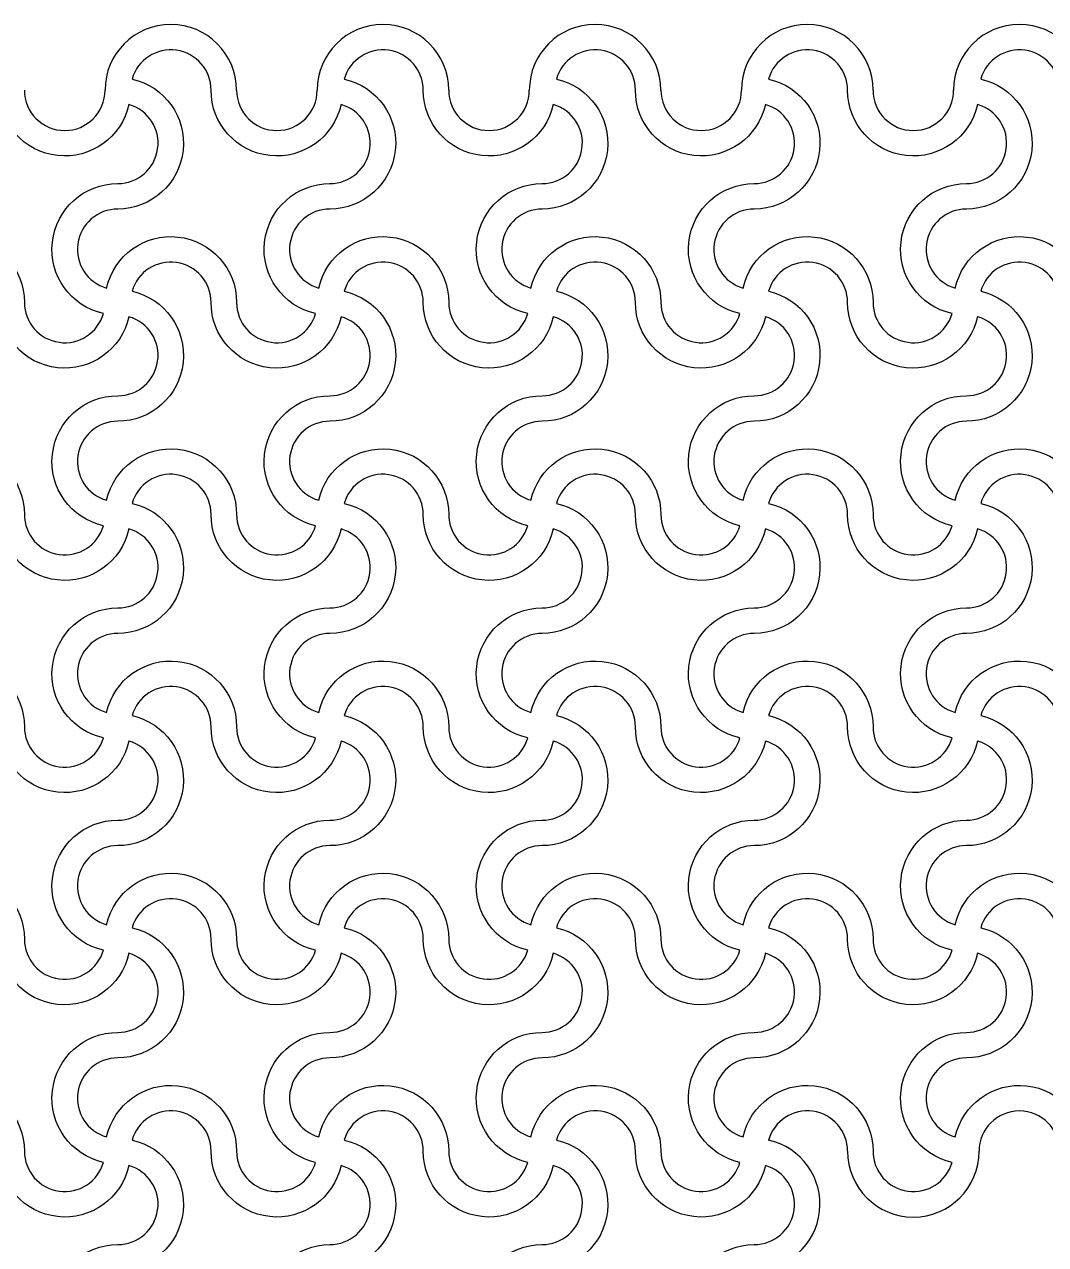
# Model space of a CAD drawing. Header units: millimetres. Extents: x 24 to 345, y 12 to 201.
# Drawn here: x 61.019 to 62.945, y 40.518 to 42.818 of the extents above; entities that cross this region are included whole.
import ezdxf

# ---------------------------------------------------------------- set-up
doc = ezdxf.new("R2010")
doc.units = ezdxf.units.MM
doc.header["$MEASUREMENT"] = 0
doc.layers.add('5th metal (rf+ground)', color=240, linetype='Continuous')

msp = doc.modelspace()

# ---------------------------------------------------------------- linework, layer by layer
at = {"layer": '5th metal (rf+ground)'}
for points in [[(61.21633, 42.66724, -0.8959788), (60.9713, 42.69421, 0.8687853), (60.82227, 42.71524, -0.8959788), (60.7953, 42.47021, 0.8687853), (60.77427, 42.32118, -0.8959788), (61.0193, 42.29421, 0.8687853), (61.16833, 42.27318, -0.8959788), (61.1953, 42.51821, 0.8687853)], [(61.21633, 42.66724, -0.8959788), (60.9713, 42.69421, 0.8687853), (60.82227, 42.71524, -0.8959788), (60.7953, 42.47021, 0.8687853), (60.77427, 42.32118, -0.8959788), (61.0193, 42.29421, 0.8687853), (61.16833, 42.27318, -0.8959788), (61.1953, 42.51821, 0.8687853)], [(61.21633, 42.66724, -0.8959788), (60.9713, 42.69421, 0.8687853), (60.82227, 42.71524, -0.8959788), (60.7953, 42.47021, 0.8687853), (60.77427, 42.32118, -0.8959788), (61.0193, 42.29421, 0.8687853), (61.16833, 42.27318, -0.8959788), (61.1953, 42.51821, 0.8687853)], [(61.21633, 42.66724, -0.8959788), (60.9713, 42.69421, 0.8687853), (60.82227, 42.71524, -0.8959788), (60.7953, 42.47021, 0.8687853), (60.77427, 42.32118, -0.8959788), (61.0193, 42.29421, 0.8687853), (61.16833, 42.27318, -0.8959788), (61.1953, 42.51821, 0.8687853)], [(61.61633, 42.66724, -0.8959788), (61.3713, 42.69421, 0.8687853), (61.22227, 42.71524, -0.8959788), (61.1953, 42.47021, 0.8687853), (61.17427, 42.32118, -0.8959788), (61.4193, 42.29421, 0.8687853), (61.56833, 42.27318, -0.8959788), (61.5953, 42.51821, 0.8687853)], [(61.61633, 42.66724, -0.8959788), (61.3713, 42.69421, 0.8687853), (61.22227, 42.71524, -0.8959788), (61.1953, 42.47021, 0.8687853), (61.17427, 42.32118, -0.8959788), (61.4193, 42.29421, 0.8687853), (61.56833, 42.27318, -0.8959788), (61.5953, 42.51821, 0.8687853)], [(61.61633, 42.66724, -0.8959788), (61.3713, 42.69421, 0.8687853), (61.22227, 42.71524, -0.8959788), (61.1953, 42.47021, 0.8687853), (61.17427, 42.32118, -0.8959788), (61.4193, 42.29421, 0.8687853), (61.56833, 42.27318, -0.8959788), (61.5953, 42.51821, 0.8687853)], [(61.61633, 42.66724, -0.8959788), (61.3713, 42.69421, 0.8687853), (61.22227, 42.71524, -0.8959788), (61.1953, 42.47021, 0.8687853), (61.17427, 42.32118, -0.8959788), (61.4193, 42.29421, 0.8687853), (61.56833, 42.27318, -0.8959788), (61.5953, 42.51821, 0.8687853)], [(62.01633, 42.66724, -0.8959788), (61.7713, 42.69421, 0.8687853), (61.62227, 42.71524, -0.8959788), (61.5953, 42.47021, 0.8687853), (61.57427, 42.32118, -0.8959788), (61.8193, 42.29421, 0.8687853), (61.96833, 42.27318, -0.8959788), (61.9953, 42.51821, 0.8687853)], [(62.01633, 42.66724, -0.8959788), (61.7713, 42.69421, 0.8687853), (61.62227, 42.71524, -0.8959788), (61.5953, 42.47021, 0.8687853), (61.57427, 42.32118, -0.8959788), (61.8193, 42.29421, 0.8687853), (61.96833, 42.27318, -0.8959788), (61.9953, 42.51821, 0.8687853)], [(62.01633, 42.66724, -0.8959788), (61.7713, 42.69421, 0.8687853), (61.62227, 42.71524, -0.8959788), (61.5953, 42.47021, 0.8687853), (61.57427, 42.32118, -0.8959788), (61.8193, 42.29421, 0.8687853), (61.96833, 42.27318, -0.8959788), (61.9953, 42.51821, 0.8687853)], [(62.01633, 42.66724, -0.8959788), (61.7713, 42.69421, 0.8687853), (61.62227, 42.71524, -0.8959788), (61.5953, 42.47021, 0.8687853), (61.57427, 42.32118, -0.8959788), (61.8193, 42.29421, 0.8687853), (61.96833, 42.27318, -0.8959788), (61.9953, 42.51821, 0.8687853)], [(62.41633, 42.66724, -0.8959788), (62.1713, 42.69421, 0.8687853), (62.02227, 42.71524, -0.8959788), (61.9953, 42.47021, 0.8687853), (61.97427, 42.32118, -0.8959788), (62.2193, 42.29421, 0.8687853), (62.36833, 42.27318, -0.8959788), (62.3953, 42.51821, 0.8687853)], [(62.41633, 42.66724, -0.8959788), (62.1713, 42.69421, 0.8687853), (62.02227, 42.71524, -0.8959788), (61.9953, 42.47021, 0.8687853), (61.97427, 42.32118, -0.8959788), (62.2193, 42.29421, 0.8687853), (62.36833, 42.27318, -0.8959788), (62.3953, 42.51821, 0.8687853)], [(62.41633, 42.66724, -0.8959788), (62.1713, 42.69421, 0.8687853), (62.02227, 42.71524, -0.8959788), (61.9953, 42.47021, 0.8687853), (61.97427, 42.32118, -0.8959788), (62.2193, 42.29421, 0.8687853), (62.36833, 42.27318, -0.8959788), (62.3953, 42.51821, 0.8687853)], [(62.41633, 42.66724, -0.8959788), (62.1713, 42.69421, 0.8687853), (62.02227, 42.71524, -0.8959788), (61.9953, 42.47021, 0.8687853), (61.97427, 42.32118, -0.8959788), (62.2193, 42.29421, 0.8687853), (62.36833, 42.27318, -0.8959788), (62.3953, 42.51821, 0.8687853)], [(62.81633, 42.66724, -0.8959788), (62.5713, 42.69421, 0.8687853), (62.42227, 42.71524, -0.8959788), (62.3953, 42.47021, 0.8687853), (62.37427, 42.32118, -0.8959788), (62.6193, 42.29421, 0.8687853), (62.76833, 42.27318, -0.8959788), (62.7953, 42.51821, 0.8687853)], [(62.81633, 42.66724, -0.8959788), (62.5713, 42.69421, 0.8687853), (62.42227, 42.71524, -0.8959788), (62.3953, 42.47021, 0.8687853), (62.37427, 42.32118, -0.8959788), (62.6193, 42.29421, 0.8687853), (62.76833, 42.27318, -0.8959788), (62.7953, 42.51821, 0.8687853)], [(62.81633, 42.66724, -0.8959788), (62.5713, 42.69421, 0.8687853), (62.42227, 42.71524, -0.8959788), (62.3953, 42.47021, 0.8687853), (62.37427, 42.32118, -0.8959788), (62.6193, 42.29421, 0.8687853), (62.76833, 42.27318, -0.8959788), (62.7953, 42.51821, 0.8687853)], [(62.81633, 42.66724, -0.8959788), (62.5713, 42.69421, 0.8687853), (62.42227, 42.71524, -0.8959788), (62.3953, 42.47021, 0.8687853), (62.37427, 42.32118, -0.8959788), (62.6193, 42.29421, 0.8687853), (62.76833, 42.27318, -0.8959788), (62.7953, 42.51821, 0.8687853)], [(63.21633, 42.66724, -0.8959788), (62.9713, 42.69421, 0.8687853), (62.82227, 42.71524, -0.8959788), (62.7953, 42.47021, 0.8687853), (62.77427, 42.32118, -0.8959788), (63.0193, 42.29421, 0.8687853), (63.16833, 42.27318, -0.8959788), (63.1953, 42.51821, 0.8687853)], [(63.21633, 42.66724, -0.8959788), (62.9713, 42.69421, 0.8687853), (62.82227, 42.71524, -0.8959788), (62.7953, 42.47021, 0.8687853), (62.77427, 42.32118, -0.8959788), (63.0193, 42.29421, 0.8687853), (63.16833, 42.27318, -0.8959788), (63.1953, 42.51821, 0.8687853)], [(63.21633, 42.66724, -0.8959788), (62.9713, 42.69421, 0.8687853), (62.82227, 42.71524, -0.8959788), (62.7953, 42.47021, 0.8687853), (62.77427, 42.32118, -0.8959788), (63.0193, 42.29421, 0.8687853), (63.16833, 42.27318, -0.8959788), (63.1953, 42.51821, 0.8687853)], [(63.21633, 42.66724, -0.8959788), (62.9713, 42.69421, 0.8687853), (62.82227, 42.71524, -0.8959788), (62.7953, 42.47021, 0.8687853), (62.77427, 42.32118, -0.8959788), (63.0193, 42.29421, 0.8687853), (63.16833, 42.27318, -0.8959788), (63.1953, 42.51821, 0.8687853)], [(61.21633, 42.26724, -0.8959788), (60.9713, 42.29421, 0.8687853), (60.82227, 42.31524, -0.8959788), (60.7953, 42.07021, 0.8687853), (60.77427, 41.92118, -0.8959788), (61.0193, 41.89421, 0.8687853), (61.16833, 41.87318, -0.8959788), (61.1953, 42.11821, 0.8687853)], [(61.21633, 42.26724, -0.8959788), (60.9713, 42.29421, 0.8687853), (60.82227, 42.31524, -0.8959788), (60.7953, 42.07021, 0.8687853), (60.77427, 41.92118, -0.8959788), (61.0193, 41.89421, 0.8687853), (61.16833, 41.87318, -0.8959788), (61.1953, 42.11821, 0.8687853)], [(61.21633, 42.26724, -0.8959788), (60.9713, 42.29421, 0.8687853), (60.82227, 42.31524, -0.8959788), (60.7953, 42.07021, 0.8687853), (60.77427, 41.92118, -0.8959788), (61.0193, 41.89421, 0.8687853), (61.16833, 41.87318, -0.8959788), (61.1953, 42.11821, 0.8687853)], [(61.21633, 42.26724, -0.8959788), (60.9713, 42.29421, 0.8687853), (60.82227, 42.31524, -0.8959788), (60.7953, 42.07021, 0.8687853), (60.77427, 41.92118, -0.8959788), (61.0193, 41.89421, 0.8687853), (61.16833, 41.87318, -0.8959788), (61.1953, 42.11821, 0.8687853)], [(61.61633, 42.26724, -0.8959788), (61.3713, 42.29421, 0.8687853), (61.22227, 42.31524, -0.8959788), (61.1953, 42.07021, 0.8687853), (61.17427, 41.92118, -0.8959788), (61.4193, 41.89421, 0.8687853), (61.56833, 41.87318, -0.8959788), (61.5953, 42.11821, 0.8687853)], [(61.61633, 42.26724, -0.8959788), (61.3713, 42.29421, 0.8687853), (61.22227, 42.31524, -0.8959788), (61.1953, 42.07021, 0.8687853), (61.17427, 41.92118, -0.8959788), (61.4193, 41.89421, 0.8687853), (61.56833, 41.87318, -0.8959788), (61.5953, 42.11821, 0.8687853)], [(61.61633, 42.26724, -0.8959788), (61.3713, 42.29421, 0.8687853), (61.22227, 42.31524, -0.8959788), (61.1953, 42.07021, 0.8687853), (61.17427, 41.92118, -0.8959788), (61.4193, 41.89421, 0.8687853), (61.56833, 41.87318, -0.8959788), (61.5953, 42.11821, 0.8687853)], [(61.61633, 42.26724, -0.8959788), (61.3713, 42.29421, 0.8687853), (61.22227, 42.31524, -0.8959788), (61.1953, 42.07021, 0.8687853), (61.17427, 41.92118, -0.8959788), (61.4193, 41.89421, 0.8687853), (61.56833, 41.87318, -0.8959788), (61.5953, 42.11821, 0.8687853)], [(62.01633, 42.26724, -0.8959788), (61.7713, 42.29421, 0.8687853), (61.62227, 42.31524, -0.8959788), (61.5953, 42.07021, 0.8687853), (61.57427, 41.92118, -0.8959788), (61.8193, 41.89421, 0.8687853), (61.96833, 41.87318, -0.8959788), (61.9953, 42.11821, 0.8687853)], [(62.01633, 42.26724, -0.8959788), (61.7713, 42.29421, 0.8687853), (61.62227, 42.31524, -0.8959788), (61.5953, 42.07021, 0.8687853), (61.57427, 41.92118, -0.8959788), (61.8193, 41.89421, 0.8687853), (61.96833, 41.87318, -0.8959788), (61.9953, 42.11821, 0.8687853)], [(62.01633, 42.26724, -0.8959788), (61.7713, 42.29421, 0.8687853), (61.62227, 42.31524, -0.8959788), (61.5953, 42.07021, 0.8687853), (61.57427, 41.92118, -0.8959788), (61.8193, 41.89421, 0.8687853), (61.96833, 41.87318, -0.8959788), (61.9953, 42.11821, 0.8687853)], [(62.01633, 42.26724, -0.8959788), (61.7713, 42.29421, 0.8687853), (61.62227, 42.31524, -0.8959788), (61.5953, 42.07021, 0.8687853), (61.57427, 41.92118, -0.8959788), (61.8193, 41.89421, 0.8687853), (61.96833, 41.87318, -0.8959788), (61.9953, 42.11821, 0.8687853)], [(62.41633, 42.26724, -0.8959788), (62.1713, 42.29421, 0.8687853), (62.02227, 42.31524, -0.8959788), (61.9953, 42.07021, 0.8687853), (61.97427, 41.92118, -0.8959788), (62.2193, 41.89421, 0.8687853), (62.36833, 41.87318, -0.8959788), (62.3953, 42.11821, 0.8687853)], [(62.41633, 42.26724, -0.8959788), (62.1713, 42.29421, 0.8687853), (62.02227, 42.31524, -0.8959788), (61.9953, 42.07021, 0.8687853), (61.97427, 41.92118, -0.8959788), (62.2193, 41.89421, 0.8687853), (62.36833, 41.87318, -0.8959788), (62.3953, 42.11821, 0.8687853)], [(62.41633, 42.26724, -0.8959788), (62.1713, 42.29421, 0.8687853), (62.02227, 42.31524, -0.8959788), (61.9953, 42.07021, 0.8687853), (61.97427, 41.92118, -0.8959788), (62.2193, 41.89421, 0.8687853), (62.36833, 41.87318, -0.8959788), (62.3953, 42.11821, 0.8687853)], [(62.41633, 42.26724, -0.8959788), (62.1713, 42.29421, 0.8687853), (62.02227, 42.31524, -0.8959788), (61.9953, 42.07021, 0.8687853), (61.97427, 41.92118, -0.8959788), (62.2193, 41.89421, 0.8687853), (62.36833, 41.87318, -0.8959788), (62.3953, 42.11821, 0.8687853)], [(62.81633, 42.26724, -0.8959788), (62.5713, 42.29421, 0.8687853), (62.42227, 42.31524, -0.8959788), (62.3953, 42.07021, 0.8687853), (62.37427, 41.92118, -0.8959788), (62.6193, 41.89421, 0.8687853), (62.76833, 41.87318, -0.8959788), (62.7953, 42.11821, 0.8687853)], [(62.81633, 42.26724, -0.8959788), (62.5713, 42.29421, 0.8687853), (62.42227, 42.31524, -0.8959788), (62.3953, 42.07021, 0.8687853), (62.37427, 41.92118, -0.8959788), (62.6193, 41.89421, 0.8687853), (62.76833, 41.87318, -0.8959788), (62.7953, 42.11821, 0.8687853)], [(62.81633, 42.26724, -0.8959788), (62.5713, 42.29421, 0.8687853), (62.42227, 42.31524, -0.8959788), (62.3953, 42.07021, 0.8687853), (62.37427, 41.92118, -0.8959788), (62.6193, 41.89421, 0.8687853), (62.76833, 41.87318, -0.8959788), (62.7953, 42.11821, 0.8687853)], [(62.81633, 42.26724, -0.8959788), (62.5713, 42.29421, 0.8687853), (62.42227, 42.31524, -0.8959788), (62.3953, 42.07021, 0.8687853), (62.37427, 41.92118, -0.8959788), (62.6193, 41.89421, 0.8687853), (62.76833, 41.87318, -0.8959788), (62.7953, 42.11821, 0.8687853)], [(63.21633, 42.26724, -0.8959788), (62.9713, 42.29421, 0.8687853), (62.82227, 42.31524, -0.8959788), (62.7953, 42.07021, 0.8687853), (62.77427, 41.92118, -0.8959788), (63.0193, 41.89421, 0.8687853), (63.16833, 41.87318, -0.8959788), (63.1953, 42.11821, 0.8687853)], [(63.21633, 42.26724, -0.8959788), (62.9713, 42.29421, 0.8687853), (62.82227, 42.31524, -0.8959788), (62.7953, 42.07021, 0.8687853), (62.77427, 41.92118, -0.8959788), (63.0193, 41.89421, 0.8687853), (63.16833, 41.87318, -0.8959788), (63.1953, 42.11821, 0.8687853)], [(63.21633, 42.26724, -0.8959788), (62.9713, 42.29421, 0.8687853), (62.82227, 42.31524, -0.8959788), (62.7953, 42.07021, 0.8687853), (62.77427, 41.92118, -0.8959788), (63.0193, 41.89421, 0.8687853), (63.16833, 41.87318, -0.8959788), (63.1953, 42.11821, 0.8687853)], [(63.21633, 42.26724, -0.8959788), (62.9713, 42.29421, 0.8687853), (62.82227, 42.31524, -0.8959788), (62.7953, 42.07021, 0.8687853), (62.77427, 41.92118, -0.8959788), (63.0193, 41.89421, 0.8687853), (63.16833, 41.87318, -0.8959788), (63.1953, 42.11821, 0.8687853)], [(61.21633, 41.86724, -0.8959788), (60.9713, 41.89421, 0.8687853), (60.82227, 41.91524, -0.8959788), (60.7953, 41.67021, 0.8687853), (60.77427, 41.52118, -0.8959788), (61.0193, 41.49421, 0.8687853), (61.16833, 41.47318, -0.8959788), (61.1953, 41.71821, 0.8687853)], [(61.21633, 41.86724, -0.8959788), (60.9713, 41.89421, 0.8687853), (60.82227, 41.91524, -0.8959788), (60.7953, 41.67021, 0.8687853), (60.77427, 41.52118, -0.8959788), (61.0193, 41.49421, 0.8687853), (61.16833, 41.47318, -0.8959788), (61.1953, 41.71821, 0.8687853)], [(61.21633, 41.86724, -0.8959788), (60.9713, 41.89421, 0.8687853), (60.82227, 41.91524, -0.8959788), (60.7953, 41.67021, 0.8687853), (60.77427, 41.52118, -0.8959788), (61.0193, 41.49421, 0.8687853), (61.16833, 41.47318, -0.8959788), (61.1953, 41.71821, 0.8687853)], [(61.21633, 41.86724, -0.8959788), (60.9713, 41.89421, 0.8687853), (60.82227, 41.91524, -0.8959788), (60.7953, 41.67021, 0.8687853), (60.77427, 41.52118, -0.8959788), (61.0193, 41.49421, 0.8687853), (61.16833, 41.47318, -0.8959788), (61.1953, 41.71821, 0.8687853)], [(61.61633, 41.86724, -0.8959788), (61.3713, 41.89421, 0.8687853), (61.22227, 41.91524, -0.8959788), (61.1953, 41.67021, 0.8687853), (61.17427, 41.52118, -0.8959788), (61.4193, 41.49421, 0.8687853), (61.56833, 41.47318, -0.8959788), (61.5953, 41.71821, 0.8687853)], [(61.61633, 41.86724, -0.8959788), (61.3713, 41.89421, 0.8687853), (61.22227, 41.91524, -0.8959788), (61.1953, 41.67021, 0.8687853), (61.17427, 41.52118, -0.8959788), (61.4193, 41.49421, 0.8687853), (61.56833, 41.47318, -0.8959788), (61.5953, 41.71821, 0.8687853)], [(61.61633, 41.86724, -0.8959788), (61.3713, 41.89421, 0.8687853), (61.22227, 41.91524, -0.8959788), (61.1953, 41.67021, 0.8687853), (61.17427, 41.52118, -0.8959788), (61.4193, 41.49421, 0.8687853), (61.56833, 41.47318, -0.8959788), (61.5953, 41.71821, 0.8687853)], [(61.61633, 41.86724, -0.8959788), (61.3713, 41.89421, 0.8687853), (61.22227, 41.91524, -0.8959788), (61.1953, 41.67021, 0.8687853), (61.17427, 41.52118, -0.8959788), (61.4193, 41.49421, 0.8687853), (61.56833, 41.47318, -0.8959788), (61.5953, 41.71821, 0.8687853)], [(62.01633, 41.86724, -0.8959788), (61.7713, 41.89421, 0.8687853), (61.62227, 41.91524, -0.8959788), (61.5953, 41.67021, 0.8687853), (61.57427, 41.52118, -0.8959788), (61.8193, 41.49421, 0.8687853), (61.96833, 41.47318, -0.8959788), (61.9953, 41.71821, 0.8687853)], [(62.01633, 41.86724, -0.8959788), (61.7713, 41.89421, 0.8687853), (61.62227, 41.91524, -0.8959788), (61.5953, 41.67021, 0.8687853), (61.57427, 41.52118, -0.8959788), (61.8193, 41.49421, 0.8687853), (61.96833, 41.47318, -0.8959788), (61.9953, 41.71821, 0.8687853)], [(62.01633, 41.86724, -0.8959788), (61.7713, 41.89421, 0.8687853), (61.62227, 41.91524, -0.8959788), (61.5953, 41.67021, 0.8687853), (61.57427, 41.52118, -0.8959788), (61.8193, 41.49421, 0.8687853), (61.96833, 41.47318, -0.8959788), (61.9953, 41.71821, 0.8687853)], [(62.01633, 41.86724, -0.8959788), (61.7713, 41.89421, 0.8687853), (61.62227, 41.91524, -0.8959788), (61.5953, 41.67021, 0.8687853), (61.57427, 41.52118, -0.8959788), (61.8193, 41.49421, 0.8687853), (61.96833, 41.47318, -0.8959788), (61.9953, 41.71821, 0.8687853)], [(62.41633, 41.86724, -0.8959788), (62.1713, 41.89421, 0.8687853), (62.02227, 41.91524, -0.8959788), (61.9953, 41.67021, 0.8687853), (61.97427, 41.52118, -0.8959788), (62.2193, 41.49421, 0.8687853), (62.36833, 41.47318, -0.8959788), (62.3953, 41.71821, 0.8687853)], [(62.41633, 41.86724, -0.8959788), (62.1713, 41.89421, 0.8687853), (62.02227, 41.91524, -0.8959788), (61.9953, 41.67021, 0.8687853), (61.97427, 41.52118, -0.8959788), (62.2193, 41.49421, 0.8687853), (62.36833, 41.47318, -0.8959788), (62.3953, 41.71821, 0.8687853)], [(62.41633, 41.86724, -0.8959788), (62.1713, 41.89421, 0.8687853), (62.02227, 41.91524, -0.8959788), (61.9953, 41.67021, 0.8687853), (61.97427, 41.52118, -0.8959788), (62.2193, 41.49421, 0.8687853), (62.36833, 41.47318, -0.8959788), (62.3953, 41.71821, 0.8687853)], [(62.41633, 41.86724, -0.8959788), (62.1713, 41.89421, 0.8687853), (62.02227, 41.91524, -0.8959788), (61.9953, 41.67021, 0.8687853), (61.97427, 41.52118, -0.8959788), (62.2193, 41.49421, 0.8687853), (62.36833, 41.47318, -0.8959788), (62.3953, 41.71821, 0.8687853)], [(62.81633, 41.86724, -0.8959788), (62.5713, 41.89421, 0.8687853), (62.42227, 41.91524, -0.8959788), (62.3953, 41.67021, 0.8687853), (62.37427, 41.52118, -0.8959788), (62.6193, 41.49421, 0.8687853), (62.76833, 41.47318, -0.8959788), (62.7953, 41.71821, 0.8687853)], [(62.81633, 41.86724, -0.8959788), (62.5713, 41.89421, 0.8687853), (62.42227, 41.91524, -0.8959788), (62.3953, 41.67021, 0.8687853), (62.37427, 41.52118, -0.8959788), (62.6193, 41.49421, 0.8687853), (62.76833, 41.47318, -0.8959788), (62.7953, 41.71821, 0.8687853)], [(62.81633, 41.86724, -0.8959788), (62.5713, 41.89421, 0.8687853), (62.42227, 41.91524, -0.8959788), (62.3953, 41.67021, 0.8687853), (62.37427, 41.52118, -0.8959788), (62.6193, 41.49421, 0.8687853), (62.76833, 41.47318, -0.8959788), (62.7953, 41.71821, 0.8687853)], [(62.81633, 41.86724, -0.8959788), (62.5713, 41.89421, 0.8687853), (62.42227, 41.91524, -0.8959788), (62.3953, 41.67021, 0.8687853), (62.37427, 41.52118, -0.8959788), (62.6193, 41.49421, 0.8687853), (62.76833, 41.47318, -0.8959788), (62.7953, 41.71821, 0.8687853)], [(63.21633, 41.86724, -0.8959788), (62.9713, 41.89421, 0.8687853), (62.82227, 41.91524, -0.8959788), (62.7953, 41.67021, 0.8687853), (62.77427, 41.52118, -0.8959788), (63.0193, 41.49421, 0.8687853), (63.16833, 41.47318, -0.8959788), (63.1953, 41.71821, 0.8687853)], [(63.21633, 41.86724, -0.8959788), (62.9713, 41.89421, 0.8687853), (62.82227, 41.91524, -0.8959788), (62.7953, 41.67021, 0.8687853), (62.77427, 41.52118, -0.8959788), (63.0193, 41.49421, 0.8687853), (63.16833, 41.47318, -0.8959788), (63.1953, 41.71821, 0.8687853)], [(63.21633, 41.86724, -0.8959788), (62.9713, 41.89421, 0.8687853), (62.82227, 41.91524, -0.8959788), (62.7953, 41.67021, 0.8687853), (62.77427, 41.52118, -0.8959788), (63.0193, 41.49421, 0.8687853), (63.16833, 41.47318, -0.8959788), (63.1953, 41.71821, 0.8687853)], [(63.21633, 41.86724, -0.8959788), (62.9713, 41.89421, 0.8687853), (62.82227, 41.91524, -0.8959788), (62.7953, 41.67021, 0.8687853), (62.77427, 41.52118, -0.8959788), (63.0193, 41.49421, 0.8687853), (63.16833, 41.47318, -0.8959788), (63.1953, 41.71821, 0.8687853)], [(61.21633, 41.46724, -0.8959788), (60.9713, 41.49421, 0.8687853), (60.82227, 41.51524, -0.8959788), (60.7953, 41.27021, 0.8687853), (60.77427, 41.12118, -0.8959788), (61.0193, 41.09421, 0.8687853), (61.16833, 41.07318, -0.8959788), (61.1953, 41.31821, 0.8687853)], [(61.21633, 41.46724, -0.8959788), (60.9713, 41.49421, 0.8687853), (60.82227, 41.51524, -0.8959788), (60.7953, 41.27021, 0.8687853), (60.77427, 41.12118, -0.8959788), (61.0193, 41.09421, 0.8687853), (61.16833, 41.07318, -0.8959788), (61.1953, 41.31821, 0.8687853)], [(61.21633, 41.46724, -0.8959788), (60.9713, 41.49421, 0.8687853), (60.82227, 41.51524, -0.8959788), (60.7953, 41.27021, 0.8687853), (60.77427, 41.12118, -0.8959788), (61.0193, 41.09421, 0.8687853), (61.16833, 41.07318, -0.8959788), (61.1953, 41.31821, 0.8687853)], [(61.21633, 41.46724, -0.8959788), (60.9713, 41.49421, 0.8687853), (60.82227, 41.51524, -0.8959788), (60.7953, 41.27021, 0.8687853), (60.77427, 41.12118, -0.8959788), (61.0193, 41.09421, 0.8687853), (61.16833, 41.07318, -0.8959788), (61.1953, 41.31821, 0.8687853)], [(61.61633, 41.46724, -0.8959788), (61.3713, 41.49421, 0.8687853), (61.22227, 41.51524, -0.8959788), (61.1953, 41.27021, 0.8687853), (61.17427, 41.12118, -0.8959788), (61.4193, 41.09421, 0.8687853), (61.56833, 41.07318, -0.8959788), (61.5953, 41.31821, 0.8687853)], [(61.61633, 41.46724, -0.8959788), (61.3713, 41.49421, 0.8687853), (61.22227, 41.51524, -0.8959788), (61.1953, 41.27021, 0.8687853), (61.17427, 41.12118, -0.8959788), (61.4193, 41.09421, 0.8687853), (61.56833, 41.07318, -0.8959788), (61.5953, 41.31821, 0.8687853)], [(61.61633, 41.46724, -0.8959788), (61.3713, 41.49421, 0.8687853), (61.22227, 41.51524, -0.8959788), (61.1953, 41.27021, 0.8687853), (61.17427, 41.12118, -0.8959788), (61.4193, 41.09421, 0.8687853), (61.56833, 41.07318, -0.8959788), (61.5953, 41.31821, 0.8687853)], [(61.61633, 41.46724, -0.8959788), (61.3713, 41.49421, 0.8687853), (61.22227, 41.51524, -0.8959788), (61.1953, 41.27021, 0.8687853), (61.17427, 41.12118, -0.8959788), (61.4193, 41.09421, 0.8687853), (61.56833, 41.07318, -0.8959788), (61.5953, 41.31821, 0.8687853)], [(62.01633, 41.46724, -0.8959788), (61.7713, 41.49421, 0.8687853), (61.62227, 41.51524, -0.8959788), (61.5953, 41.27021, 0.8687853), (61.57427, 41.12118, -0.8959788), (61.8193, 41.09421, 0.8687853), (61.96833, 41.07318, -0.8959788), (61.9953, 41.31821, 0.8687853)], [(62.01633, 41.46724, -0.8959788), (61.7713, 41.49421, 0.8687853), (61.62227, 41.51524, -0.8959788), (61.5953, 41.27021, 0.8687853), (61.57427, 41.12118, -0.8959788), (61.8193, 41.09421, 0.8687853), (61.96833, 41.07318, -0.8959788), (61.9953, 41.31821, 0.8687853)], [(62.01633, 41.46724, -0.8959788), (61.7713, 41.49421, 0.8687853), (61.62227, 41.51524, -0.8959788), (61.5953, 41.27021, 0.8687853), (61.57427, 41.12118, -0.8959788), (61.8193, 41.09421, 0.8687853), (61.96833, 41.07318, -0.8959788), (61.9953, 41.31821, 0.8687853)], [(62.01633, 41.46724, -0.8959788), (61.7713, 41.49421, 0.8687853), (61.62227, 41.51524, -0.8959788), (61.5953, 41.27021, 0.8687853), (61.57427, 41.12118, -0.8959788), (61.8193, 41.09421, 0.8687853), (61.96833, 41.07318, -0.8959788), (61.9953, 41.31821, 0.8687853)], [(62.41633, 41.46724, -0.8959788), (62.1713, 41.49421, 0.8687853), (62.02227, 41.51524, -0.8959788), (61.9953, 41.27021, 0.8687853), (61.97427, 41.12118, -0.8959788), (62.2193, 41.09421, 0.8687853), (62.36833, 41.07318, -0.8959788), (62.3953, 41.31821, 0.8687853)], [(62.41633, 41.46724, -0.8959788), (62.1713, 41.49421, 0.8687853), (62.02227, 41.51524, -0.8959788), (61.9953, 41.27021, 0.8687853), (61.97427, 41.12118, -0.8959788), (62.2193, 41.09421, 0.8687853), (62.36833, 41.07318, -0.8959788), (62.3953, 41.31821, 0.8687853)], [(62.41633, 41.46724, -0.8959788), (62.1713, 41.49421, 0.8687853), (62.02227, 41.51524, -0.8959788), (61.9953, 41.27021, 0.8687853), (61.97427, 41.12118, -0.8959788), (62.2193, 41.09421, 0.8687853), (62.36833, 41.07318, -0.8959788), (62.3953, 41.31821, 0.8687853)], [(62.41633, 41.46724, -0.8959788), (62.1713, 41.49421, 0.8687853), (62.02227, 41.51524, -0.8959788), (61.9953, 41.27021, 0.8687853), (61.97427, 41.12118, -0.8959788), (62.2193, 41.09421, 0.8687853), (62.36833, 41.07318, -0.8959788), (62.3953, 41.31821, 0.8687853)], [(62.81633, 41.46724, -0.8959788), (62.5713, 41.49421, 0.8687853), (62.42227, 41.51524, -0.8959788), (62.3953, 41.27021, 0.8687853), (62.37427, 41.12118, -0.8959788), (62.6193, 41.09421, 0.8687853), (62.76833, 41.07318, -0.8959788), (62.7953, 41.31821, 0.8687853)], [(62.81633, 41.46724, -0.8959788), (62.5713, 41.49421, 0.8687853), (62.42227, 41.51524, -0.8959788), (62.3953, 41.27021, 0.8687853), (62.37427, 41.12118, -0.8959788), (62.6193, 41.09421, 0.8687853), (62.76833, 41.07318, -0.8959788), (62.7953, 41.31821, 0.8687853)], [(62.81633, 41.46724, -0.8959788), (62.5713, 41.49421, 0.8687853), (62.42227, 41.51524, -0.8959788), (62.3953, 41.27021, 0.8687853), (62.37427, 41.12118, -0.8959788), (62.6193, 41.09421, 0.8687853), (62.76833, 41.07318, -0.8959788), (62.7953, 41.31821, 0.8687853)], [(62.81633, 41.46724, -0.8959788), (62.5713, 41.49421, 0.8687853), (62.42227, 41.51524, -0.8959788), (62.3953, 41.27021, 0.8687853), (62.37427, 41.12118, -0.8959788), (62.6193, 41.09421, 0.8687853), (62.76833, 41.07318, -0.8959788), (62.7953, 41.31821, 0.8687853)], [(63.21633, 41.46724, -0.8959788), (62.9713, 41.49421, 0.8687853), (62.82227, 41.51524, -0.8959788), (62.7953, 41.27021, 0.8687853), (62.77427, 41.12118, -0.8959788), (63.0193, 41.09421, 0.8687853), (63.16833, 41.07318, -0.8959788), (63.1953, 41.31821, 0.8687853)], [(63.21633, 41.46724, -0.8959788), (62.9713, 41.49421, 0.8687853), (62.82227, 41.51524, -0.8959788), (62.7953, 41.27021, 0.8687853), (62.77427, 41.12118, -0.8959788), (63.0193, 41.09421, 0.8687853), (63.16833, 41.07318, -0.8959788), (63.1953, 41.31821, 0.8687853)], [(63.21633, 41.46724, -0.8959788), (62.9713, 41.49421, 0.8687853), (62.82227, 41.51524, -0.8959788), (62.7953, 41.27021, 0.8687853), (62.77427, 41.12118, -0.8959788), (63.0193, 41.09421, 0.8687853), (63.16833, 41.07318, -0.8959788), (63.1953, 41.31821, 0.8687853)], [(63.21633, 41.46724, -0.8959788), (62.9713, 41.49421, 0.8687853), (62.82227, 41.51524, -0.8959788), (62.7953, 41.27021, 0.8687853), (62.77427, 41.12118, -0.8959788), (63.0193, 41.09421, 0.8687853), (63.16833, 41.07318, -0.8959788), (63.1953, 41.31821, 0.8687853)], [(61.21633, 41.06724, -0.8959788), (60.9713, 41.09421, 0.8687853), (60.82227, 41.11524, -0.8959788), (60.7953, 40.87021, 0.8687853), (60.77427, 40.72118, -0.8959788), (61.0193, 40.69421, 0.8687853), (61.16833, 40.67318, -0.8959788), (61.1953, 40.91821, 0.8687853)], [(61.21633, 41.06724, -0.8959788), (60.9713, 41.09421, 0.8687853), (60.82227, 41.11524, -0.8959788), (60.7953, 40.87021, 0.8687853), (60.77427, 40.72118, -0.8959788), (61.0193, 40.69421, 0.8687853), (61.16833, 40.67318, -0.8959788), (61.1953, 40.91821, 0.8687853)], [(61.21633, 41.06724, -0.8959788), (60.9713, 41.09421, 0.8687853), (60.82227, 41.11524, -0.8959788), (60.7953, 40.87021, 0.8687853), (60.77427, 40.72118, -0.8959788), (61.0193, 40.69421, 0.8687853), (61.16833, 40.67318, -0.8959788), (61.1953, 40.91821, 0.8687853)], [(61.21633, 41.06724, -0.8959788), (60.9713, 41.09421, 0.8687853), (60.82227, 41.11524, -0.8959788), (60.7953, 40.87021, 0.8687853), (60.77427, 40.72118, -0.8959788), (61.0193, 40.69421, 0.8687853), (61.16833, 40.67318, -0.8959788), (61.1953, 40.91821, 0.8687853)], [(61.61633, 41.06724, -0.8959788), (61.3713, 41.09421, 0.8687853), (61.22227, 41.11524, -0.8959788), (61.1953, 40.87021, 0.8687853), (61.17427, 40.72118, -0.8959788), (61.4193, 40.69421, 0.8687853), (61.56833, 40.67318, -0.8959788), (61.5953, 40.91821, 0.8687853)], [(61.61633, 41.06724, -0.8959788), (61.3713, 41.09421, 0.8687853), (61.22227, 41.11524, -0.8959788), (61.1953, 40.87021, 0.8687853), (61.17427, 40.72118, -0.8959788), (61.4193, 40.69421, 0.8687853), (61.56833, 40.67318, -0.8959788), (61.5953, 40.91821, 0.8687853)], [(61.61633, 41.06724, -0.8959788), (61.3713, 41.09421, 0.8687853), (61.22227, 41.11524, -0.8959788), (61.1953, 40.87021, 0.8687853), (61.17427, 40.72118, -0.8959788), (61.4193, 40.69421, 0.8687853), (61.56833, 40.67318, -0.8959788), (61.5953, 40.91821, 0.8687853)], [(61.61633, 41.06724, -0.8959788), (61.3713, 41.09421, 0.8687853), (61.22227, 41.11524, -0.8959788), (61.1953, 40.87021, 0.8687853), (61.17427, 40.72118, -0.8959788), (61.4193, 40.69421, 0.8687853), (61.56833, 40.67318, -0.8959788), (61.5953, 40.91821, 0.8687853)], [(62.01633, 41.06724, -0.8959788), (61.7713, 41.09421, 0.8687853), (61.62227, 41.11524, -0.8959788), (61.5953, 40.87021, 0.8687853), (61.57427, 40.72118, -0.8959788), (61.8193, 40.69421, 0.8687853), (61.96833, 40.67318, -0.8959788), (61.9953, 40.91821, 0.8687853)], [(62.01633, 41.06724, -0.8959788), (61.7713, 41.09421, 0.8687853), (61.62227, 41.11524, -0.8959788), (61.5953, 40.87021, 0.8687853), (61.57427, 40.72118, -0.8959788), (61.8193, 40.69421, 0.8687853), (61.96833, 40.67318, -0.8959788), (61.9953, 40.91821, 0.8687853)], [(62.01633, 41.06724, -0.8959788), (61.7713, 41.09421, 0.8687853), (61.62227, 41.11524, -0.8959788), (61.5953, 40.87021, 0.8687853), (61.57427, 40.72118, -0.8959788), (61.8193, 40.69421, 0.8687853), (61.96833, 40.67318, -0.8959788), (61.9953, 40.91821, 0.8687853)], [(62.01633, 41.06724, -0.8959788), (61.7713, 41.09421, 0.8687853), (61.62227, 41.11524, -0.8959788), (61.5953, 40.87021, 0.8687853), (61.57427, 40.72118, -0.8959788), (61.8193, 40.69421, 0.8687853), (61.96833, 40.67318, -0.8959788), (61.9953, 40.91821, 0.8687853)], [(62.41633, 41.06724, -0.8959788), (62.1713, 41.09421, 0.8687853), (62.02227, 41.11524, -0.8959788), (61.9953, 40.87021, 0.8687853), (61.97427, 40.72118, -0.8959788), (62.2193, 40.69421, 0.8687853), (62.36833, 40.67318, -0.8959788), (62.3953, 40.91821, 0.8687853)], [(62.41633, 41.06724, -0.8959788), (62.1713, 41.09421, 0.8687853), (62.02227, 41.11524, -0.8959788), (61.9953, 40.87021, 0.8687853), (61.97427, 40.72118, -0.8959788), (62.2193, 40.69421, 0.8687853), (62.36833, 40.67318, -0.8959788), (62.3953, 40.91821, 0.8687853)], [(62.41633, 41.06724, -0.8959788), (62.1713, 41.09421, 0.8687853), (62.02227, 41.11524, -0.8959788), (61.9953, 40.87021, 0.8687853), (61.97427, 40.72118, -0.8959788), (62.2193, 40.69421, 0.8687853), (62.36833, 40.67318, -0.8959788), (62.3953, 40.91821, 0.8687853)], [(62.41633, 41.06724, -0.8959788), (62.1713, 41.09421, 0.8687853), (62.02227, 41.11524, -0.8959788), (61.9953, 40.87021, 0.8687853), (61.97427, 40.72118, -0.8959788), (62.2193, 40.69421, 0.8687853), (62.36833, 40.67318, -0.8959788), (62.3953, 40.91821, 0.8687853)], [(62.81633, 41.06724, -0.8959788), (62.5713, 41.09421, 0.8687853), (62.42227, 41.11524, -0.8959788), (62.3953, 40.87021, 0.8687853), (62.37427, 40.72118, -0.8959788), (62.6193, 40.69421, 0.8687853), (62.76833, 40.67318, -0.8959788), (62.7953, 40.91821, 0.8687853)], [(62.81633, 41.06724, -0.8959788), (62.5713, 41.09421, 0.8687853), (62.42227, 41.11524, -0.8959788), (62.3953, 40.87021, 0.8687853), (62.37427, 40.72118, -0.8959788), (62.6193, 40.69421, 0.8687853), (62.76833, 40.67318, -0.8959788), (62.7953, 40.91821, 0.8687853)], [(62.81633, 41.06724, -0.8959788), (62.5713, 41.09421, 0.8687853), (62.42227, 41.11524, -0.8959788), (62.3953, 40.87021, 0.8687853), (62.37427, 40.72118, -0.8959788), (62.6193, 40.69421, 0.8687853), (62.76833, 40.67318, -0.8959788), (62.7953, 40.91821, 0.8687853)], [(62.81633, 41.06724, -0.8959788), (62.5713, 41.09421, 0.8687853), (62.42227, 41.11524, -0.8959788), (62.3953, 40.87021, 0.8687853), (62.37427, 40.72118, -0.8959788), (62.6193, 40.69421, 0.8687853), (62.76833, 40.67318, -0.8959788), (62.7953, 40.91821, 0.8687853)], [(63.21633, 41.06724, -0.8959788), (62.9713, 41.09421, 0.8687853), (62.82227, 41.11524, -0.8959788), (62.7953, 40.87021, 0.8687853), (62.77427, 40.72118, -0.8959788), (63.0193, 40.69421, 0.8687853), (63.16833, 40.67318, -0.8959788), (63.1953, 40.91821, 0.8687853)], [(63.21633, 41.06724, -0.8959788), (62.9713, 41.09421, 0.8687853), (62.82227, 41.11524, -0.8959788), (62.7953, 40.87021, 0.8687853), (62.77427, 40.72118, -0.8959788), (63.0193, 40.69421, 0.8687853), (63.16833, 40.67318, -0.8959788), (63.1953, 40.91821, 0.8687853)], [(63.21633, 41.06724, -0.8959788), (62.9713, 41.09421, 0.8687853), (62.82227, 41.11524, -0.8959788), (62.7953, 40.87021, 0.8687853), (62.77427, 40.72118, -0.8959788), (63.0193, 40.69421, 0.8687853), (63.16833, 40.67318, -0.8959788), (63.1953, 40.91821, 0.8687853)], [(63.21633, 41.06724, -0.8959788), (62.9713, 41.09421, 0.8687853), (62.82227, 41.11524, -0.8959788), (62.7953, 40.87021, 0.8687853), (62.77427, 40.72118, -0.8959788), (63.0193, 40.69421, 0.8687853), (63.16833, 40.67318, -0.8959788), (63.1953, 40.91821, 0.8687853)], [(61.21633, 40.66724, -0.8959788), (60.9713, 40.69421, 0.8687853), (60.82227, 40.71524, -0.8959788), (60.7953, 40.47021, 0.8687853), (60.77427, 40.32118, -0.8959788), (61.0193, 40.29421, 0.8687853), (61.16833, 40.27318, -0.8959788), (61.1953, 40.51821, 0.8687853)], [(61.21633, 40.66724, -0.8959788), (60.9713, 40.69421, 0.8687853), (60.82227, 40.71524, -0.8959788), (60.7953, 40.47021, 0.8687853), (60.77427, 40.32118, -0.8959788), (61.0193, 40.29421, 0.8687853), (61.16833, 40.27318, -0.8959788), (61.1953, 40.51821, 0.8687853)], [(61.21633, 40.66724, -0.8959788), (60.9713, 40.69421, 0.8687853), (60.82227, 40.71524, -0.8959788), (60.7953, 40.47021, 0.8687853), (60.77427, 40.32118, -0.8959788), (61.0193, 40.29421, 0.8687853), (61.16833, 40.27318, -0.8959788), (61.1953, 40.51821, 0.8687853)], [(61.21633, 40.66724, -0.8959788), (60.9713, 40.69421, 0.8687853), (60.82227, 40.71524, -0.8959788), (60.7953, 40.47021, 0.8687853), (60.77427, 40.32118, -0.8959788), (61.0193, 40.29421, 0.8687853), (61.16833, 40.27318, -0.8959788), (61.1953, 40.51821, 0.8687853)], [(61.61633, 40.66724, -0.8959788), (61.3713, 40.69421, 0.8687853), (61.22227, 40.71524, -0.8959788), (61.1953, 40.47021, 0.8687853), (61.17427, 40.32118, -0.8959788), (61.4193, 40.29421, 0.8687853), (61.56833, 40.27318, -0.8959788), (61.5953, 40.51821, 0.8687853)], [(61.61633, 40.66724, -0.8959788), (61.3713, 40.69421, 0.8687853), (61.22227, 40.71524, -0.8959788), (61.1953, 40.47021, 0.8687853), (61.17427, 40.32118, -0.8959788), (61.4193, 40.29421, 0.8687853), (61.56833, 40.27318, -0.8959788), (61.5953, 40.51821, 0.8687853)], [(61.61633, 40.66724, -0.8959788), (61.3713, 40.69421, 0.8687853), (61.22227, 40.71524, -0.8959788), (61.1953, 40.47021, 0.8687853), (61.17427, 40.32118, -0.8959788), (61.4193, 40.29421, 0.8687853), (61.56833, 40.27318, -0.8959788), (61.5953, 40.51821, 0.8687853)], [(61.61633, 40.66724, -0.8959788), (61.3713, 40.69421, 0.8687853), (61.22227, 40.71524, -0.8959788), (61.1953, 40.47021, 0.8687853), (61.17427, 40.32118, -0.8959788), (61.4193, 40.29421, 0.8687853), (61.56833, 40.27318, -0.8959788), (61.5953, 40.51821, 0.8687853)], [(62.01633, 40.66724, -0.8959788), (61.7713, 40.69421, 0.8687853), (61.62227, 40.71524, -0.8959788), (61.5953, 40.47021, 0.8687853), (61.57427, 40.32118, -0.8959788), (61.8193, 40.29421, 0.8687853), (61.96833, 40.27318, -0.8959788), (61.9953, 40.51821, 0.8687853)], [(62.01633, 40.66724, -0.8959788), (61.7713, 40.69421, 0.8687853), (61.62227, 40.71524, -0.8959788), (61.5953, 40.47021, 0.8687853), (61.57427, 40.32118, -0.8959788), (61.8193, 40.29421, 0.8687853), (61.96833, 40.27318, -0.8959788), (61.9953, 40.51821, 0.8687853)], [(62.01633, 40.66724, -0.8959788), (61.7713, 40.69421, 0.8687853), (61.62227, 40.71524, -0.8959788), (61.5953, 40.47021, 0.8687853), (61.57427, 40.32118, -0.8959788), (61.8193, 40.29421, 0.8687853), (61.96833, 40.27318, -0.8959788), (61.9953, 40.51821, 0.8687853)], [(62.01633, 40.66724, -0.8959788), (61.7713, 40.69421, 0.8687853), (61.62227, 40.71524, -0.8959788), (61.5953, 40.47021, 0.8687853), (61.57427, 40.32118, -0.8959788), (61.8193, 40.29421, 0.8687853), (61.96833, 40.27318, -0.8959788), (61.9953, 40.51821, 0.8687853)], [(62.41633, 40.66724, -0.8959788), (62.1713, 40.69421, 0.8687853), (62.02227, 40.71524, -0.8959788), (61.9953, 40.47021, 0.8687853), (61.97427, 40.32118, -0.8959788), (62.2193, 40.29421, 0.8687853), (62.36833, 40.27318, -0.8959788), (62.3953, 40.51821, 0.8687853)], [(62.41633, 40.66724, -0.8959788), (62.1713, 40.69421, 0.8687853), (62.02227, 40.71524, -0.8959788), (61.9953, 40.47021, 0.8687853), (61.97427, 40.32118, -0.8959788), (62.2193, 40.29421, 0.8687853), (62.36833, 40.27318, -0.8959788), (62.3953, 40.51821, 0.8687853)], [(62.41633, 40.66724, -0.8959788), (62.1713, 40.69421, 0.8687853), (62.02227, 40.71524, -0.8959788), (61.9953, 40.47021, 0.8687853), (61.97427, 40.32118, -0.8959788), (62.2193, 40.29421, 0.8687853), (62.36833, 40.27318, -0.8959788), (62.3953, 40.51821, 0.8687853)], [(62.41633, 40.66724, -0.8959788), (62.1713, 40.69421, 0.8687853), (62.02227, 40.71524, -0.8959788), (61.9953, 40.47021, 0.8687853), (61.97427, 40.32118, -0.8959788), (62.2193, 40.29421, 0.8687853), (62.36833, 40.27318, -0.8959788), (62.3953, 40.51821, 0.8687853)]]:
    msp.add_lwpolyline(points, format="xyb", close=True, dxfattribs=at)
for centre, radius, start, end in [((61.2953, 42.69421), 0.124, 0, 180), ((61.2953, 42.69421), 0.124, 0, 180), ((61.2953, 42.69421), 0.124, 0, 180), ((61.2953, 42.69421), 0.124, 0, 180), ((61.6953, 42.69421), 0.124, 0, 180), ((61.6953, 42.69421), 0.124, 0, 180), ((61.6953, 42.69421), 0.124, 0, 180), ((61.6953, 42.69421), 0.124, 0, 180), ((62.0953, 42.69421), 0.124, 0, 180), ((62.0953, 42.69421), 0.124, 0, 180), ((62.0953, 42.69421), 0.124, 0, 180), ((62.0953, 42.69421), 0.124, 0, 180), ((62.4953, 42.69421), 0.124, 0, 180), ((62.4953, 42.69421), 0.124, 0, 180), ((62.4953, 42.69421), 0.124, 0, 180), ((62.4953, 42.69421), 0.124, 0, 180), ((62.8953, 42.69421), 0.124, 0, 180), ((62.8953, 42.69421), 0.124, 0, 180), ((62.8953, 42.69421), 0.124, 0, 180), ((62.8953, 42.69421), 0.124, 0, 180), ((61.0953, 42.69421), 0.076, 180, 0), ((61.0953, 42.69421), 0.076, 180, 0), ((61.0953, 42.69421), 0.076, 180, 0), ((61.0953, 42.69421), 0.076, 180, 0), ((61.4953, 42.69421), 0.076, 180, 0), ((61.4953, 42.69421), 0.076, 180, 0), ((61.4953, 42.69421), 0.076, 180, 0), ((61.4953, 42.69421), 0.076, 180, 0), ((61.8953, 42.69421), 0.076, 180, 0), ((61.8953, 42.69421), 0.076, 180, 0), ((61.8953, 42.69421), 0.076, 180, 0), ((61.8953, 42.69421), 0.076, 180, 0), ((62.2953, 42.69421), 0.076, 180, 0), ((62.2953, 42.69421), 0.076, 180, 0), ((62.2953, 42.69421), 0.076, 180, 0), ((62.2953, 42.69421), 0.076, 180, 0), ((62.6953, 42.69421), 0.076, 180, 0), ((62.6953, 42.69421), 0.076, 180, 0), ((62.6953, 42.69421), 0.076, 180, 0), ((62.6953, 42.69421), 0.076, 180, 0), ((62.4953, 40.69421), 0.076, 360, 163.93453), ((62.4953, 40.69421), 0.076, 360, 163.93453), ((62.4953, 40.69421), 0.076, 360, 163.93453), ((62.4953, 40.69421), 0.076, 360, 163.93453), ((62.8953, 40.69421), 0.076, 0, 180), ((62.8953, 40.69421), 0.076, 0, 180), ((62.8953, 40.69421), 0.076, 0, 180), ((62.8953, 40.69421), 0.076, 0, 180), ((62.3953, 40.59421), 0.124, 270, 77.43866), ((62.3953, 40.59421), 0.124, 270, 77.43866), ((62.3953, 40.59421), 0.124, 270, 77.43866), ((62.3953, 40.59421), 0.124, 270, 77.43866), ((62.6953, 40.69421), 0.124, 180, 0), ((62.6953, 40.69421), 0.124, 180, 0), ((62.6953, 40.69421), 0.124, 180, 0), ((62.6953, 40.69421), 0.124, 180, 0)]:
    msp.add_arc(centre, radius, start, end, dxfattribs=at)

doc.saveas('drawing.dxf')
